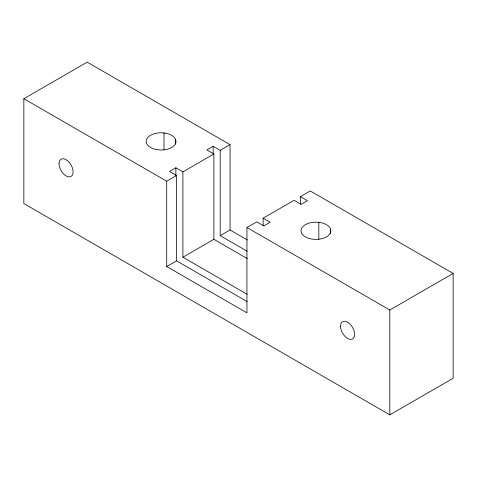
<?xml version="1.0" encoding="UTF-8"?>
<svg xmlns="http://www.w3.org/2000/svg" width="477" height="477" viewBox="0 0 477 477"><rect width="100%" height="100%" fill="white"/><g stroke="black" fill="none" stroke-linecap="round" stroke-linejoin="round"><path stroke-width="0.72" d="M300.432 204.067L300.432 196.649L310.283 190.961L453.15 273.44L453.15 378.273L389.81 414.841L23.85 203.56L23.85 98.727L87.19 62.159L230.057 144.638L230.057 229.968L247.384 239.973M247.241 258.582L213.869 239.311L213.869 153.988L182.9 171.863L175.864 167.803L169.532 171.458L176.568 175.518L176.568 260.847L247.169 301.607M230.057 144.638L220.201 150.327L213.165 146.266L206.833 149.921L213.869 153.988M23.85 98.727L166.717 181.206L176.568 175.518M166.717 181.206L166.717 266.536L176.568 260.847M182.9 171.863L182.9 257.192L213.869 239.311M220.201 150.327L220.201 235.656L230.057 229.968M166.717 266.536L246.943 312.858L246.943 227.529L256.799 221.841L263.835 225.901L270.167 222.246L263.131 218.186L263.131 225.603M263.131 218.186L294.1 200.304L301.136 204.371L307.468 200.71L300.432 196.649M246.943 227.529L389.81 310.008L453.15 273.44M220.201 235.656L247.158 251.218M182.9 257.192L247.086 294.249M389.81 310.008L389.81 414.841M330.46 229.097L330.46 233.486M318.827 222.383L318.827 239.204M213.165 146.266L213.165 153.683M175.864 167.803L175.864 175.959M175.631 139.707L175.631 144.096M163.993 132.994L163.993 149.814M164.947 133.065L161.083 132.767A14.93 8.622 0 0 0 146.159 141.389L146.666 143.619A14.93 8.622 0 0 0 157.219 149.712L161.083 150.011A14.93 8.622 0 0 0 176.013 141.389L175.506 139.159A14.93 8.622 0 0 0 164.947 133.065M319.781 222.455L315.917 222.163A14.93 8.622 0 0 0 300.987 230.779L301.494 233.009A14.93 8.622 0 0 0 312.053 239.102L315.917 239.4A14.93 8.622 0 0 0 330.841 230.779L330.334 228.549A14.93 8.622 0 0 0 319.781 222.455M59.041 163.736A9.951 5.748 60 0 0 69.594 176.872A9.951 5.748 60 0 0 69.594 162.794A9.951 5.748 60 0 0 59.041 163.736M340.548 326.262A9.951 5.748 60 0 0 351.102 339.397A9.951 5.748 60 0 0 351.102 325.32A9.951 5.748 60 0 0 340.548 326.262"/></g></svg>
